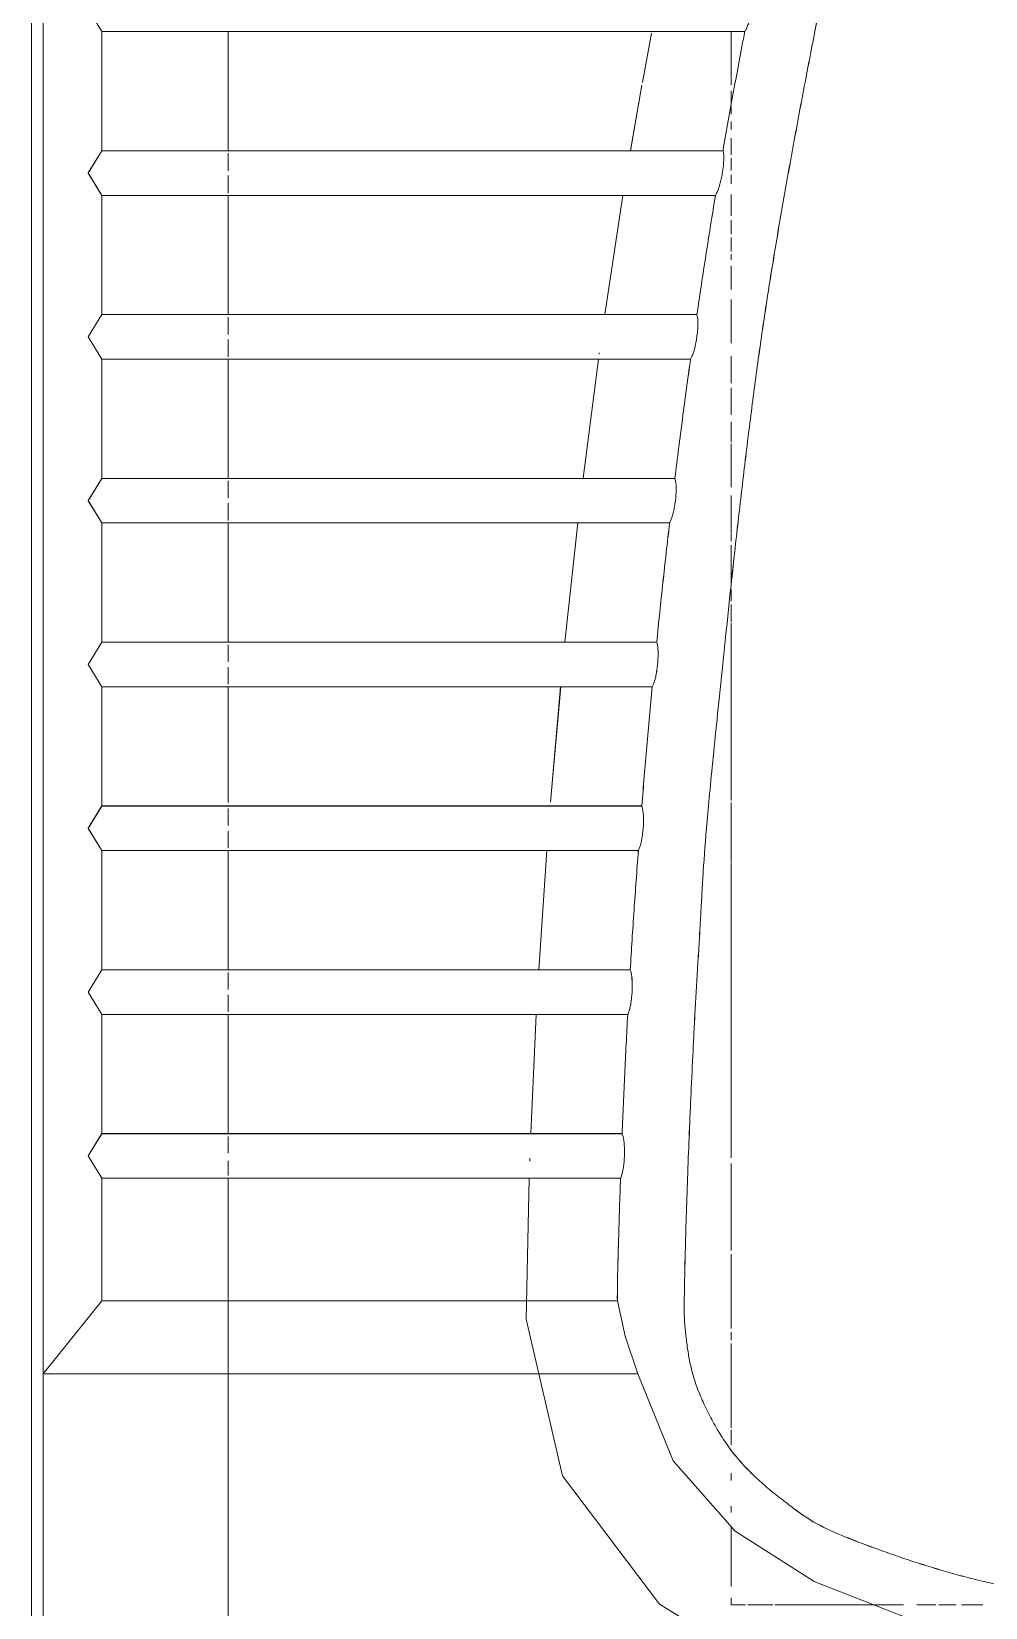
# Model space of a CAD drawing. Header units: millimetres. Extents: x -4000 to 187956, y -58990 to 162485.
# Drawn here: x 1653.1 to 1847.4, y 77824.5 to 78145.4 of the extents above; entities that cross this region are included whole.
import ezdxf

# ---------------------------------------------------------------- set-up
doc = ezdxf.new("R2010")
doc.units = ezdxf.units.MM
doc.layers.add('P-SANR-FIXT', color=6, linetype='Continuous', lineweight=9)

# ---------------------------------------------------------------- blocks, each defined once
blk = doc.blocks.new('WCPan-SquattingPan-Vitra-ArkitektSeries-5952 - CMPX502N-V872-FFS - TANG 1')
at = {"layer": 'P-SANR-FIXT', "color": 250}
for p, q in [((-252.96, 390.25), (-252.96, -212.38)), ((-250.56, 314.32), (-250.56, -77.95)), ((-238.61, 195.36), (-107.69, 195.36)), ((-238.61, 171.1), (-238.61, 195.36)), ((-112.13, 171.1), (-238.61, 171.1)), ((-238.61, 162), (-113.66, 162)), ((-238.61, 162), (-238.61, 137.74)), ((-117.44, 137.74), (-238.61, 137.74)), ((-238.61, 128.65), (-118.74, 128.65)), ((-238.61, 128.65), (-238.61, 104.39)), ((-121.92, 104.39), (-238.61, 104.39)), ((-238.61, 95.3), (-123, 95.3)), ((-238.61, 95.3), (-238.61, 71.04)), ((-125.64, 71.04), (-238.61, 71.04)), ((-238.61, 61.94), (-126.53, 61.94)), ((-238.61, 61.94), (-238.61, 37.68)), ((-128.66, 37.68), (-238.61, 37.68)), ((-238.61, 28.59), (-129.37, 28.59)), ((-238.61, 28.59), (-238.61, 4.33)), ((-131.02, 4.33), (-238.61, 4.33)), ((-238.61, -4.77), (-131.54, -4.77)), ((-238.61, -4.77), (-238.61, -29.03)), ((-132.67, -29.03), (-238.61, -29.03)), ((-238.61, -38.12), (-133, -38.12)), ((-238.61, -38.12), (-238.61, -63.05)), ((-250.56, -77.95), (-238.61, -63.05)), ((-238.61, -63.05), (-133.65, -63.05)), ((-129.51, -77.95), (-250.56, -77.95)), ((-250.56, -77.95), (-250.56, -212.38))]:
    blk.add_line(p, q, dxfattribs=at)
at = {"layer": 'P-SANR-FIXT', "color": 253}
for p, q in [((-212.88, 171.1), (-212.88, 195.36)), ((-128.54, 185), (-126.68, 195.02)), ((-130.99, 171.1), (-128.65, 184.43)), ((-212.88, 167.03), (-212.88, 170.61)), ((-212.88, 162.47), (-212.88, 166.05)), ((-212.88, 137.74), (-212.88, 162)), ((-136.22, 137.75), (-132.5, 162.01)), ((-212.88, 133.7), (-212.88, 137.24)), ((-212.88, 129.14), (-212.88, 132.68)), ((-212.88, 104.39), (-212.88, 128.65)), ((-140.63, 104.4), (-137.5, 128.65)), ((-137.36, 129.66), (-137.32, 129.96)), ((-212.88, 100.36), (-212.88, 103.87)), ((-212.88, 95.8), (-212.88, 99.3)), ((-212.88, 71.04), (-212.88, 95.3)), ((-144.31, 71.03), (-141.71, 95.3)), ((-110.49, 78.73), (-110.49, 75.1)), ((-110.49, 74.91), (-110.49, 38.82)), ((-212.88, 67.03), (-212.88, 70.5)), ((-212.88, 62.47), (-212.88, 65.93)), ((-212.88, 38.41), (-212.88, 61.94)), ((-147.25, 38.44), (-145.19, 61.94)), ((-212.88, 33.69), (-212.88, 37.13)), ((-110.49, 38.41), (-110.49, 26.21)), ((-212.88, 29.13), (-212.88, 32.57)), ((-212.88, 4.33), (-212.88, 28.59)), ((-149.63, 4.32), (-148.01, 28.61)), ((-110.49, 26.01), (-110.49, -33.94)), ((-212.88, 0.35), (-212.88, 3.77)), ((-212.88, -4.22), (-212.88, -0.8)), ((-212.88, -29.03), (-212.88, -4.77)), ((-151.27, -29.02), (-150.15, -4.79)), ((-212.88, -33), (-212.88, -29.59)), ((-212.88, -37.56), (-212.88, -34.6)), ((-151.47, -34.6), (-151.45, -33.99)), ((-110.49, -35.13), (-110.49, -52.84)), ((-212.88, -199.94), (-212.88, -38.12)), ((-110.49, -53.53), (-110.49, -68.7)), ((-110.49, -69.46), (-110.49, -71.1)), ((-110.49, -71.72), (-110.49, -88.92)), ((-110.49, -89.35), (-110.49, -92.35))]:
    blk.add_line(p, q, dxfattribs=at)
at = {"layer": 'P-SANR-FIXT', "color": 254}
for p, q in [((-110.49, 195.36), (-110.49, 184.42)), ((-110.49, 183.29), (-110.49, 180.29)), ((-110.49, 179.97), (-110.49, 178.52)), ((-110.49, 177.07), (-110.49, 175.41)), ((-110.49, 173.64), (-110.49, 171.53)), ((-110.49, 171.53), (-110.49, 170.26)), ((-110.49, 169.56), (-110.49, 167.05)), ((-110.49, 166.2), (-110.49, 164.33)), ((-110.49, 162.15), (-110.49, 157.84)), ((-110.49, 156.95), (-110.49, 154.08)), ((-110.49, 153.42), (-110.49, 150.57)), ((-110.49, 150.05), (-110.49, 148.86)), ((-110.49, 147.63), (-110.49, 142.85)), ((-110.49, 140.79), (-110.49, 131.88)), ((-110.49, 129.27), (-110.49, 123.78)), ((-110.49, 122.83), (-110.49, 117.29)), ((-110.49, 115.92), (-110.49, 111.78)), ((-110.49, 111.42), (-110.49, 102.62)), ((-110.49, 100.9), (-110.49, 93.16)), ((-110.49, 93.01), (-110.49, 91.6)), ((-110.49, 90.81), (-110.49, 82.98)), ((-110.49, 81.79), (-110.49, 79.39)), ((-110.49, -98.13), (-110.49, -99.61)), ((-110.49, -104.9), (-110.49, -106.17)), ((-110.49, -109), (-110.49, -121.25)), ((-110.49, -123.57), (-110.49, -124.95)), ((-107.53, -124.95), (-110.49, -124.95)), ((-102.01, -124.95), (-107.06, -124.95)), ((-75.34, -124.95), (-101.59, -124.95)), ((-68.79, -124.95), (-72.67, -124.95)), ((-64.64, -124.95), (-68.19, -124.95)), ((-59.19, -124.95), (-63.54, -124.95))]:
    blk.add_line(p, q, dxfattribs=at)
at = {"layer": 'P-SANR-FIXT', "color": 250, "flags": 128}
for points in [[(-238.61, 204.45), (-241.4, 199.91), (-238.61, 195.36)], [(-238.61, 171.1), (-241.4, 166.55), (-238.61, 162)], [(-238.61, 137.74), (-241.4, 133.2), (-238.61, 128.65)], [(-238.61, 104.39), (-241.4, 99.84), (-238.61, 95.3)], [(-238.61, 71.04), (-241.4, 66.49), (-238.61, 61.94)], [(-238.61, 37.68), (-241.4, 33.13), (-238.61, 28.59)], [(-238.61, 4.33), (-241.4, -0.22), (-238.61, -4.77)], [(-238.61, -29.03), (-241.4, -33.57), (-238.61, -38.12)], [(-133.65, -63.06), (-132.07, -70.29), (-129.51, -77.95)], [(-129.51, -77.95), (-122.31, -95.64), (-109.64, -109.96), (-93.56, -120.23), (-75.73, -127.21), (-57.15, -131.73), (-38.22, -134.5), (-19.05, -135.95), (0, -136.38)]]:
    blk.add_lwpolyline(points, dxfattribs=at)
at = {"layer": 'P-SANR-FIXT', "color": 253, "flags": 128}
blk.add_lwpolyline([(-66.3, -151.6), (-97.11, -142.05), (-125.05, -124.81), (-144.85, -98.72), (-152.19, -66.81), (-151.63, -38.12)], dxfattribs=at)
at = {"layer": 'P-SANR-FIXT', "color": 250}
for points, knots in [([(0, -125.43), (-5, -125.49), (-12.48, -125.39), (-22.41, -124.89), (-29.83, -124.31), (-37.27, -123.6), (-44.72, -122.74), (-50.87, -121.81), (-55.74, -120.91), (-59.33, -120.14), (-62.99, -119.24), (-68.07, -117.83), (-74.48, -115.82), (-81.64, -113.31), (-87.62, -111.02), (-91.77, -109.17), (-94.76, -107.48), (-96.78, -106.05), (-98.24, -104.94), (-99.12, -104.27), (-100.05, -103.57), (-101.25, -102.65), (-103.13, -101.12), (-105.41, -99.11), (-107.97, -96.54), (-110.28, -93.84), (-112.35, -90.87), (-114.24, -87.67), (-115.87, -84.42), (-117.23, -81.3), (-118.22, -78.41), (-118.9, -75.6), (-119.29, -73.25), (-119.54, -71.34), (-119.72, -69.84), (-119.87, -68.43), (-120, -66.8), (-120.06, -64.86), (-120.01, -61.98), (-119.92, -57.74), (-119.79, -51.56), (-119.56, -44.17), (-119.28, -36.03), (-118.95, -27.84), (-118.59, -19.7), (-118.26, -12.58), (-117.96, -6.71), (-117.72, -2.21), (-117.5, 1.64), (-117.31, 4.76), (-117.15, 7.15), (-117.01, 9.49), (-116.84, 12.43), (-116.64, 15.92), (-116.42, 20.03), (-116.07, 25.77), (-115.47, 34.04), (-114.14, 47.68), (-112.11, 67.27), (-110.06, 86.83), (-108.18, 103.26), (-106.67, 115.71), (-105.33, 125.94), (-104.2, 133.91), (-103.34, 139.7), (-102.43, 145.49), (-101.12, 153.5), (-99.34, 163.8), (-97.05, 176.38), (-94.68, 188.88), (-92.31, 201.03), (-90, 212.53), (-87.84, 223.11), (-86.23, 230.87), (-85.05, 236.41), (-83.88, 241.7), (-82.46, 247.76), (-80.84, 254.24), (-78.81, 261.93), (-77.01, 268.32), (-75.69, 273.02), (-75.02, 275.49), (-74.56, 277.26), (-74.15, 278.85), (-73.68, 280.62), (-73.24, 282.3), (-72.87, 283.64), (-72.63, 284.48), (-72.45, 285.02), (-72.3, 285.45), (-72.14, 285.92), (-71.89, 286.73), (-71.61, 287.68), (-71.39, 288.44), (-71.19, 289.15), (-70.99, 289.81), (-70.78, 290.45), (-70.54, 291.12), (-70.31, 291.73), (-70.12, 292.19), (-70, 292.47), (-69.9, 292.68), (-69.81, 292.91), (-69.69, 293.2), (-69.48, 293.73), (-69.21, 294.51), (-68.87, 295.48), (-68.35, 296.82), (-67.67, 298.23), (-66.81, 299.51), (-66.22, 300.25), (-65.73, 300.82), (-65.18, 301.4), (-64.39, 302.23), (-62.85, 303.76), (-60.28, 306.11), (-57.41, 308.36), (-55.05, 309.93), (-53.28, 310.94), (-51.51, 311.78), (-49.1, 312.78), (-45.97, 313.77), (-42.63, 314.54), (-40.15, 315), (-38.69, 315.25), (-37.21, 315.49), (-35.25, 315.76), (-31.89, 316.08), (-27.44, 316.33), (-22.03, 316.49), (-17.03, 316.62), (-12.49, 316.73), (-6.63, 316.75), (-2.57, 316.65), (0, 316.53)], [-1, -1, -1, -1, -0.97619, -0.964286, -0.952381, -0.940476, -0.928571, -0.916667, -0.910714, -0.904762, -0.89881, -0.892857, -0.880952, -0.869048, -0.857143, -0.845238, -0.833333, -0.821429, -0.815476, -0.8125, -0.809524, -0.803571, -0.797619, -0.785714, -0.77381, -0.761905, -0.75, -0.738095, -0.72619, -0.714286, -0.702381, -0.690476, -0.678571, -0.672619, -0.666667, -0.660714, -0.654762, -0.642857, -0.630952, -0.619048, -0.607143, -0.595238, -0.583333, -0.571429, -0.559524, -0.547619, -0.541667, -0.535714, -0.529762, -0.526786, -0.52381, -0.520833, -0.517857, -0.511905, -0.505952, -0.5, -0.488095, -0.47619, -0.464286, -0.452381, -0.446429, -0.440476, -0.434524, -0.431548, -0.428571, -0.425595, -0.422619, -0.416667, -0.410714, -0.404762, -0.39881, -0.392857, -0.386905, -0.380952, -0.377976, -0.375, -0.369048, -0.363095, -0.357143, -0.345238, -0.339286, -0.33631, -0.333333, -0.330357, -0.327381, -0.321429, -0.315476, -0.309524, -0.303571, -0.297619, -0.291667, -0.285714, -0.279762, -0.27381, -0.267857, -0.261905, -0.255952, -0.25, -0.244048, -0.241071, -0.239583, -0.238095, -0.236607, -0.235119, -0.232143, -0.22619, -0.220238, -0.214286, -0.202381, -0.196429, -0.193452, -0.190476, -0.1875, -0.184524, -0.178571, -0.166667, -0.154762, -0.14881, -0.142857, -0.136905, -0.130952, -0.119048, -0.107143, -0.10119, -0.098214, -0.095238, -0.089286, -0.083333, -0.071429, -0.059524, -0.047619, -0.035714, -0.02381, 0, 0, 0, 0]), ([(-107.69, 195.36), (-107.59, 195.51), (-107.37, 195.9), (-107.04, 196.68), (-106.72, 197.62), (-106.42, 198.68), (-106.17, 199.82), (-105.9, 201.35), (-105.73, 203.15), (-105.81, 204.13), (-105.9, 204.45)], [0, 0, 0, 0, 0.1, 0.2, 0.3, 0.4, 0.5, 0.6, 0.8, 1, 1, 1, 1]), ([(-113.66, 162), (-113.56, 162.16), (-113.36, 162.55), (-113.05, 163.33), (-112.75, 164.27), (-112.49, 165.34), (-112.26, 166.48), (-112.04, 168.01), (-111.92, 169.81), (-112.03, 170.78), (-112.13, 171.1)], [0, 0, 0, 0, 0.1, 0.2, 0.3, 0.4, 0.5, 0.6, 0.8, 1, 1, 1, 1]), ([(-118.74, 128.65), (-118.64, 128.81), (-118.45, 129.19), (-118.16, 129.97), (-117.89, 130.92), (-117.65, 131.99), (-117.46, 133.13), (-117.27, 134.67), (-117.2, 136.46), (-117.33, 137.43), (-117.44, 137.74)], [0, 0, 0, 0, 0.1, 0.2, 0.3, 0.4, 0.5, 0.6, 0.8, 1, 1, 1, 1]), ([(-123, 95.3), (-122.91, 95.45), (-122.73, 95.84), (-122.45, 96.62), (-122.21, 97.57), (-121.92, 99), (-121.68, 100.97), (-121.65, 103.11), (-121.8, 104.07), (-121.92, 104.39)], [0, 0, 0, 0, 0.1, 0.2, 0.3, 0.4, 0.6, 0.8, 1, 1, 1, 1]), ([(-126.53, 61.94), (-126.44, 62.1), (-126.26, 62.49), (-126.01, 63.27), (-125.78, 64.22), (-125.52, 65.66), (-125.33, 67.62), (-125.34, 69.76), (-125.52, 70.72), (-125.64, 71.04)], [0, 0, 0, 0, 0.1, 0.2, 0.3, 0.4, 0.6, 0.8, 1, 1, 1, 1]), ([(-129.37, 28.59), (-129.29, 28.74), (-129.12, 29.13), (-128.88, 29.92), (-128.67, 30.87), (-128.45, 32.31), (-128.29, 34.28), (-128.35, 36.41), (-128.54, 37.37), (-128.66, 37.68)], [0, 0, 0, 0, 0.1, 0.2, 0.3, 0.4, 0.6, 0.8, 1, 1, 1, 1]), ([(-131.54, -4.77), (-131.45, -4.61), (-131.29, -4.22), (-131.07, -3.43), (-130.88, -2.47), (-130.69, -1.03), (-130.57, 0.94), (-130.67, 3.06), (-130.88, 4.01), (-131.02, 4.33)], [0, 0, 0, 0, 0.1, 0.2, 0.3, 0.4, 0.6, 0.8, 1, 1, 1, 1]), ([(-133, -38.12), (-132.92, -37.97), (-132.77, -37.58), (-132.49, -36.52), (-132.24, -34.77), (-132.15, -32.41), (-132.3, -30.29), (-132.53, -29.34), (-132.67, -29.03)], [0, 0, 0, 0, 0.1, 0.2, 0.4, 0.6, 0.8, 1, 1, 1, 1]), ([(-133, -38.12), (-133.07, -40.1), (-133.2, -44.17), (-133.37, -49.49), (-133.49, -53.87), (-133.61, -58.03), (-133.65, -61.03), (-133.65, -63.06)], [0, 0, 0, 0, 0.25, 0.5, 0.625, 0.75, 1, 1, 1, 1])]:
    blk.add_open_spline(points, degree=3, knots=knots, dxfattribs=at)
for points in [[(-107.69, 195.36), (-108.47, 191.32), (-109.99, 183.25), (-111.43, 175.15), (-112.13, 171.1)], [(-113.66, 162.01), (-114.33, 157.97), (-115.62, 149.89), (-116.85, 141.8), (-117.44, 137.75)], [(-118.74, 128.65), (-119.3, 124.61), (-120.4, 116.53), (-121.42, 108.44), (-121.92, 104.39)], [(-123, 95.3), (-123.47, 91.26), (-124.38, 83.17), (-125.23, 75.08), (-125.64, 71.04)], [(-126.53, 61.94), (-126.91, 57.92), (-127.65, 49.83), (-128.34, 41.67), (-128.66, 37.68)], [(-129.37, 28.59), (-129.68, 24.55), (-130.26, 16.46), (-130.78, 8.36), (-131.02, 4.33)], [(-131.54, -4.77), (-131.75, -8.81), (-132.16, -16.9), (-132.51, -24.99), (-132.67, -29.03)]]:
    blk.add_open_spline(points, degree=3, dxfattribs=at)
blk = doc.blocks.new('CMF2_NHAXUONG_A_rvt-1-FFS - TANG 1')
at = {"layer": 'P-SANR-FIXT', "color": 250}
for p, q in [((1653.08, 78340.25), (1653.08, 77737.63)), ((1655.48, 78264.33), (1655.48, 77872.05)), ((1667.43, 78145.36), (1798.35, 78145.36)), ((1667.43, 78121.1), (1667.43, 78145.36)), ((1793.91, 78121.1), (1667.43, 78121.1)), ((1667.43, 78112.01), (1792.38, 78112.01)), ((1667.43, 78112.01), (1667.43, 78087.75)), ((1788.6, 78087.75), (1667.43, 78087.75)), ((1667.43, 78078.65), (1787.3, 78078.65)), ((1667.43, 78078.65), (1667.43, 78054.39)), ((1784.12, 78054.39), (1667.43, 78054.39)), ((1667.43, 78045.3), (1783.03, 78045.3)), ((1667.43, 78045.3), (1667.43, 78021.04)), ((1780.4, 78021.04), (1667.43, 78021.04)), ((1667.43, 78011.95), (1779.51, 78011.95)), ((1667.43, 78011.95), (1667.43, 77987.69)), ((1777.37, 77987.69), (1667.43, 77987.69)), ((1667.43, 77978.59), (1776.66, 77978.59)), ((1667.43, 77978.59), (1667.43, 77954.33)), ((1775.02, 77954.33), (1667.43, 77954.33)), ((1667.43, 77945.24), (1774.5, 77945.24)), ((1667.43, 77945.24), (1667.43, 77920.98)), ((1773.37, 77920.98), (1667.43, 77920.98)), ((1667.43, 77911.88), (1773.04, 77911.88)), ((1667.43, 77911.88), (1667.43, 77886.95)), ((1655.48, 77872.05), (1667.43, 77886.95)), ((1667.43, 77886.95), (1772.39, 77886.95)), ((1776.53, 77872.05), (1655.48, 77872.05)), ((1655.48, 77872.05), (1655.48, 77737.63))]:
    blk.add_line(p, q, dxfattribs=at)
at = {"layer": 'P-SANR-FIXT', "color": 253}
for p, q in [((1693.15, 78121.1), (1693.15, 78145.36)), ((1777.49, 78135.01), (1779.36, 78145.02)), ((1775.05, 78121.11), (1777.39, 78134.44)), ((1693.15, 78117.03), (1693.15, 78120.62)), ((1693.15, 78112.48), (1693.15, 78116.06)), ((1693.15, 78087.75), (1693.15, 78112.01)), ((1769.82, 78087.76), (1773.54, 78112.01)), ((1693.15, 78083.7), (1693.15, 78087.24)), ((1693.15, 78079.14), (1693.15, 78082.68)), ((1693.15, 78054.39), (1693.15, 78078.65)), ((1765.41, 78054.41), (1768.53, 78078.66)), ((1768.67, 78079.67), (1768.72, 78079.97)), ((1693.15, 78050.37), (1693.15, 78053.87)), ((1693.15, 78045.81), (1693.15, 78049.31)), ((1693.15, 78021.04), (1693.15, 78045.3)), ((1761.73, 78021.03), (1764.33, 78045.3)), ((1795.54, 78028.73), (1795.54, 78025.1)), ((1795.54, 78024.91), (1795.54, 77988.83)), ((1693.15, 78017.03), (1693.15, 78020.5)), ((1693.15, 78012.47), (1693.15, 78015.94)), ((1693.15, 77988.41), (1693.15, 78011.95)), ((1758.79, 77988.44), (1760.84, 78011.94)), ((1795.54, 77988.41), (1795.54, 77976.21)), ((1693.15, 77983.69), (1693.15, 77987.14)), ((1693.15, 77979.13), (1693.15, 77982.57)), ((1693.15, 77954.33), (1693.15, 77978.59)), ((1756.4, 77954.32), (1758.03, 77978.61)), ((1795.54, 77976.02), (1795.54, 77916.07)), ((1693.15, 77950.35), (1693.15, 77953.77)), ((1693.15, 77945.79), (1693.15, 77949.21)), ((1693.15, 77920.98), (1693.15, 77945.24)), ((1754.77, 77920.98), (1755.89, 77945.22)), ((1693.15, 77917.01), (1693.15, 77920.41)), ((1693.15, 77912.44), (1693.15, 77915.41)), ((1754.57, 77915.41), (1754.59, 77916.01)), ((1795.54, 77914.87), (1795.54, 77897.16)), ((1693.15, 77750.06), (1693.15, 77911.88)), ((1795.54, 77896.47), (1795.54, 77881.3)), ((1795.54, 77880.54), (1795.54, 77878.91)), ((1795.54, 77878.28), (1795.54, 77861.08)), ((1795.54, 77860.65), (1795.54, 77857.66))]:
    blk.add_line(p, q, dxfattribs=at)
at = {"layer": 'P-SANR-FIXT', "color": 254}
for p, q in [((1795.54, 78145.36), (1795.54, 78134.42)), ((1795.54, 78133.3), (1795.54, 78130.29)), ((1795.54, 78129.97), (1795.54, 78128.53)), ((1795.54, 78127.07), (1795.54, 78125.42)), ((1795.54, 78123.64), (1795.54, 78121.54)), ((1795.54, 78121.54), (1795.54, 78120.26)), ((1795.54, 78119.57), (1795.54, 78117.05)), ((1795.54, 78116.21), (1795.54, 78114.34)), ((1795.54, 78112.16), (1795.54, 78107.85)), ((1795.54, 78106.95), (1795.54, 78104.08)), ((1795.54, 78103.42), (1795.54, 78100.57)), ((1795.54, 78100.05), (1795.54, 78098.87)), ((1795.54, 78097.64), (1795.54, 78092.85)), ((1795.54, 78090.79), (1795.54, 78081.89)), ((1795.54, 78079.27), (1795.54, 78073.78)), ((1795.54, 78072.83), (1795.54, 78067.3)), ((1795.54, 78065.93), (1795.54, 78061.79)), ((1795.54, 78061.42), (1795.54, 78052.63)), ((1795.54, 78050.9), (1795.54, 78043.17)), ((1795.54, 78043.02), (1795.54, 78041.61)), ((1795.54, 78040.82), (1795.54, 78032.98)), ((1795.54, 78031.8), (1795.54, 78029.39)), ((1795.54, 77851.88), (1795.54, 77850.39)), ((1795.54, 77845.1), (1795.54, 77843.83)), ((1795.54, 77841.01), (1795.54, 77828.76)), ((1795.54, 77826.44), (1795.54, 77825.05)), ((1798.51, 77825.05), (1795.54, 77825.05)), ((1804.03, 77825.05), (1798.98, 77825.05)), ((1830.7, 77825.05), (1804.44, 77825.05)), ((1837.25, 77825.05), (1833.37, 77825.05)), ((1841.4, 77825.05), (1837.85, 77825.05)), ((1846.85, 77825.05), (1842.49, 77825.05))]:
    blk.add_line(p, q, dxfattribs=at)
at = {"layer": 'P-SANR-FIXT', "color": 250, "flags": 128}
for points in [[(1667.43, 78154.46), (1664.63, 78149.91), (1667.43, 78145.36)], [(1667.43, 78121.1), (1664.63, 78116.56), (1667.43, 78112.01)], [(1667.43, 78087.75), (1664.63, 78083.2), (1667.43, 78078.65)], [(1667.43, 78054.39), (1664.63, 78049.85), (1667.43, 78045.3)], [(1667.43, 78021.04), (1664.63, 78016.49), (1667.43, 78011.95)], [(1667.43, 77987.69), (1664.63, 77983.14), (1667.43, 77978.59)], [(1667.43, 77954.33), (1664.63, 77949.78), (1667.43, 77945.24)], [(1667.43, 77920.98), (1664.63, 77916.43), (1667.43, 77911.88)], [(1772.39, 77886.95), (1773.96, 77879.72), (1776.53, 77872.06)], [(1776.53, 77872.06), (1783.73, 77854.36), (1796.39, 77840.04), (1812.48, 77829.77), (1830.31, 77822.8), (1848.89, 77818.28), (1867.82, 77815.51), (1886.99, 77814.05), (1906.04, 77813.63)]]:
    blk.add_lwpolyline(points, dxfattribs=at)
at = {"layer": 'P-SANR-FIXT', "color": 253, "flags": 128}
blk.add_lwpolyline([(1839.73, 77798.4), (1808.93, 77807.96), (1780.98, 77825.2), (1761.19, 77851.29), (1753.85, 77883.2), (1754.4, 77911.89)], dxfattribs=at)
at = {"layer": 'P-SANR-FIXT', "color": 250}
for points, knots in [([(1906.04, 77824.58), (1901.04, 77824.51), (1893.56, 77824.61), (1883.63, 77825.11), (1876.21, 77825.69), (1868.77, 77826.41), (1861.32, 77827.27), (1855.17, 77828.19), (1850.3, 77829.1), (1846.71, 77829.86), (1843.04, 77830.77), (1837.97, 77832.18), (1831.56, 77834.18), (1824.4, 77836.7), (1818.42, 77838.99), (1814.27, 77840.83), (1811.28, 77842.53), (1809.25, 77843.96), (1807.8, 77845.06), (1806.92, 77845.73), (1805.98, 77846.44), (1804.78, 77847.36), (1802.91, 77848.88), (1800.63, 77850.89), (1798.06, 77853.47), (1795.76, 77856.17), (1793.69, 77859.13), (1791.8, 77862.33), (1790.17, 77865.58), (1788.81, 77868.7), (1787.82, 77871.59), (1787.14, 77874.41), (1786.75, 77876.75), (1786.5, 77878.66), (1786.32, 77880.16), (1786.17, 77881.57), (1786.04, 77883.2), (1785.98, 77885.14), (1786.03, 77888.02), (1786.11, 77892.26), (1786.25, 77898.44), (1786.47, 77905.84), (1786.76, 77913.97), (1787.09, 77922.17), (1787.44, 77930.3), (1787.78, 77937.42), (1788.07, 77943.29), (1788.32, 77947.8), (1788.54, 77951.64), (1788.73, 77954.76), (1788.88, 77957.16), (1789.03, 77959.5), (1789.2, 77962.44), (1789.39, 77965.92), (1789.62, 77970.04), (1789.97, 77975.77), (1790.57, 77984.04), (1791.9, 77997.69), (1793.93, 78017.27), (1795.98, 78036.83), (1797.85, 78053.27), (1799.37, 78065.71), (1800.71, 78075.94), (1801.83, 78083.92), (1802.69, 78089.7), (1803.6, 78095.5), (1804.91, 78103.5), (1806.69, 78113.8), (1808.98, 78126.38), (1811.35, 78138.89), (1813.73, 78151.04), (1816.03, 78162.54), (1818.2, 78173.11), (1819.81, 78180.87), (1820.98, 78186.42), (1822.16, 78191.7), (1823.58, 78197.76), (1825.2, 78204.25), (1827.23, 78211.93), (1829.03, 78218.32), (1830.35, 78223.03), (1831.02, 78225.49), (1831.48, 78227.26), (1831.89, 78228.85), (1832.35, 78230.62), (1832.8, 78232.31), (1833.17, 78233.64), (1833.41, 78234.49), (1833.59, 78235.03), (1833.73, 78235.45), (1833.9, 78235.92), (1834.15, 78236.73), (1834.43, 78237.69), (1834.65, 78238.45), (1834.85, 78239.16), (1835.05, 78239.81), (1835.26, 78240.46), (1835.49, 78241.13), (1835.73, 78241.73), (1835.92, 78242.19), (1836.04, 78242.47), (1836.13, 78242.69), (1836.23, 78242.91), (1836.35, 78243.21), (1836.55, 78243.74), (1836.83, 78244.52), (1837.17, 78245.49), (1837.69, 78246.83), (1838.37, 78248.23), (1839.23, 78249.51), (1839.82, 78250.26), (1840.31, 78250.82), (1840.86, 78251.41), (1841.65, 78252.23), (1843.19, 78253.77), (1845.76, 78256.12), (1848.63, 78258.37), (1850.99, 78259.94), (1852.76, 78260.95), (1854.52, 78261.79), (1856.94, 78262.78), (1860.07, 78263.78), (1863.41, 78264.54), (1865.88, 78265.01), (1867.34, 78265.25), (1868.83, 78265.5), (1870.79, 78265.76), (1874.15, 78266.08), (1878.6, 78266.34), (1884.01, 78266.49), (1889.01, 78266.62), (1893.55, 78266.73), (1899.41, 78266.75), (1903.47, 78266.66), (1906.04, 78266.54)], [-1, -1, -1, -1, -0.97619, -0.964286, -0.952381, -0.940476, -0.928571, -0.916667, -0.910714, -0.904762, -0.89881, -0.892857, -0.880952, -0.869048, -0.857143, -0.845238, -0.833333, -0.821429, -0.815476, -0.8125, -0.809524, -0.803571, -0.797619, -0.785714, -0.77381, -0.761905, -0.75, -0.738095, -0.72619, -0.714286, -0.702381, -0.690476, -0.678571, -0.672619, -0.666667, -0.660714, -0.654762, -0.642857, -0.630952, -0.619048, -0.607143, -0.595238, -0.583333, -0.571429, -0.559524, -0.547619, -0.541667, -0.535714, -0.529762, -0.526786, -0.52381, -0.520833, -0.517857, -0.511905, -0.505952, -0.5, -0.488095, -0.47619, -0.464286, -0.452381, -0.446429, -0.440476, -0.434524, -0.431548, -0.428571, -0.425595, -0.422619, -0.416667, -0.410714, -0.404762, -0.39881, -0.392857, -0.386905, -0.380952, -0.377976, -0.375, -0.369048, -0.363095, -0.357143, -0.345238, -0.339286, -0.33631, -0.333333, -0.330357, -0.327381, -0.321429, -0.315476, -0.309524, -0.303571, -0.297619, -0.291667, -0.285714, -0.279762, -0.27381, -0.267857, -0.261905, -0.255952, -0.25, -0.244048, -0.241071, -0.239583, -0.238095, -0.236607, -0.235119, -0.232143, -0.22619, -0.220238, -0.214286, -0.202381, -0.196429, -0.193452, -0.190476, -0.1875, -0.184524, -0.178571, -0.166667, -0.154762, -0.14881, -0.142857, -0.136905, -0.130952, -0.119048, -0.107143, -0.10119, -0.098214, -0.095238, -0.089286, -0.083333, -0.071429, -0.059524, -0.047619, -0.035714, -0.02381, 0, 0, 0, 0]), ([(1798.35, 78145.36), (1798.45, 78145.52), (1798.67, 78145.91), (1799, 78146.68), (1799.32, 78147.63), (1799.61, 78148.69), (1799.87, 78149.82), (1800.14, 78151.36), (1800.31, 78153.16), (1800.23, 78154.14), (1800.14, 78154.46)], [0, 0, 0, 0, 0.1, 0.2, 0.3, 0.4, 0.5, 0.6, 0.8, 1, 1, 1, 1]), ([(1792.38, 78112.01), (1792.48, 78112.16), (1792.68, 78112.55), (1792.99, 78113.33), (1793.29, 78114.28), (1793.55, 78115.34), (1793.78, 78116.48), (1794, 78118.02), (1794.12, 78119.81), (1794.01, 78120.78), (1793.91, 78121.1)], [0, 0, 0, 0, 0.1, 0.2, 0.3, 0.4, 0.5, 0.6, 0.8, 1, 1, 1, 1]), ([(1787.3, 78078.65), (1787.4, 78078.81), (1787.59, 78079.2), (1787.88, 78079.98), (1788.15, 78080.93), (1788.39, 78082), (1788.58, 78083.14), (1788.77, 78084.67), (1788.84, 78086.46), (1788.71, 78087.43), (1788.6, 78087.75)], [0, 0, 0, 0, 0.1, 0.2, 0.3, 0.4, 0.5, 0.6, 0.8, 1, 1, 1, 1]), ([(1783.03, 78045.3), (1783.13, 78045.46), (1783.31, 78045.84), (1783.58, 78046.63), (1783.83, 78047.58), (1784.12, 78049.01), (1784.36, 78050.97), (1784.39, 78053.12), (1784.23, 78054.08), (1784.12, 78054.39)], [0, 0, 0, 0, 0.1, 0.2, 0.3, 0.4, 0.6, 0.8, 1, 1, 1, 1]), ([(1779.51, 78011.95), (1779.6, 78012.1), (1779.78, 78012.49), (1780.03, 78013.28), (1780.26, 78014.23), (1780.51, 78015.66), (1780.71, 78017.63), (1780.69, 78019.77), (1780.52, 78020.72), (1780.4, 78021.04)], [0, 0, 0, 0, 0.1, 0.2, 0.3, 0.4, 0.6, 0.8, 1, 1, 1, 1]), ([(1776.66, 77978.59), (1776.75, 77978.75), (1776.92, 77979.14), (1777.16, 77979.92), (1777.37, 77980.88), (1777.59, 77982.32), (1777.75, 77984.28), (1777.69, 77986.42), (1777.5, 77987.37), (1777.37, 77987.69)], [0, 0, 0, 0, 0.1, 0.2, 0.3, 0.4, 0.6, 0.8, 1, 1, 1, 1]), ([(1774.5, 77945.24), (1774.59, 77945.39), (1774.75, 77945.78), (1774.97, 77946.57), (1775.16, 77947.53), (1775.35, 77948.97), (1775.47, 77950.94), (1775.36, 77953.07), (1775.15, 77954.02), (1775.02, 77954.33)], [0, 0, 0, 0, 0.1, 0.2, 0.3, 0.4, 0.6, 0.8, 1, 1, 1, 1]), ([(1773.04, 77911.88), (1773.12, 77912.04), (1773.27, 77912.43), (1773.55, 77913.48), (1773.8, 77915.23), (1773.89, 77917.6), (1773.74, 77919.71), (1773.51, 77920.66), (1773.37, 77920.98)], [0, 0, 0, 0, 0.1, 0.2, 0.4, 0.6, 0.8, 1, 1, 1, 1]), ([(1773.04, 77911.88), (1772.97, 77909.9), (1772.83, 77905.83), (1772.67, 77900.52), (1772.54, 77896.13), (1772.43, 77891.97), (1772.38, 77888.98), (1772.39, 77886.95)], [0, 0, 0, 0, 0.25, 0.5, 0.625, 0.75, 1, 1, 1, 1])]:
    blk.add_open_spline(points, degree=3, knots=knots, dxfattribs=at)
for points in [[(1798.35, 78145.36), (1797.57, 78141.33), (1796.05, 78133.25), (1794.61, 78125.16), (1793.91, 78121.11)], [(1792.38, 78112.01), (1791.71, 78107.97), (1790.41, 78099.89), (1789.19, 78091.8), (1788.6, 78087.75)], [(1787.3, 78078.66), (1786.73, 78074.62), (1785.64, 78066.54), (1784.62, 78058.44), (1784.12, 78054.4)], [(1783.03, 78045.3), (1782.56, 78041.26), (1781.66, 78033.18), (1780.81, 78025.09), (1780.4, 78021.04)], [(1779.51, 78011.95), (1779.13, 78007.93), (1778.39, 77999.84), (1777.7, 77991.68), (1777.37, 77987.69)], [(1776.66, 77978.59), (1776.36, 77974.56), (1775.78, 77966.46), (1775.26, 77958.37), (1775.02, 77954.33)], [(1774.5, 77945.23), (1774.28, 77941.2), (1773.88, 77933.1), (1773.53, 77925.01), (1773.37, 77920.97)]]:
    blk.add_open_spline(points, degree=3, dxfattribs=at)
at = {"layer": 'P-SANR-FIXT', "color": 250, "lineweight": 9}
blk.add_blockref('WCPan-SquattingPan-Vitra-ArkitektSeries-5952 - CMPX502N-V872-FFS - TANG 1', (1906.04, 77950), dxfattribs=at)

msp = doc.modelspace()

# ---------------------------------------------------------------- block references
at = {"lineweight": 5}
msp.add_blockref('CMF2_NHAXUONG_A_rvt-1-FFS - TANG 1', (0, 0), dxfattribs=at)

doc.saveas('drawing.dxf')
